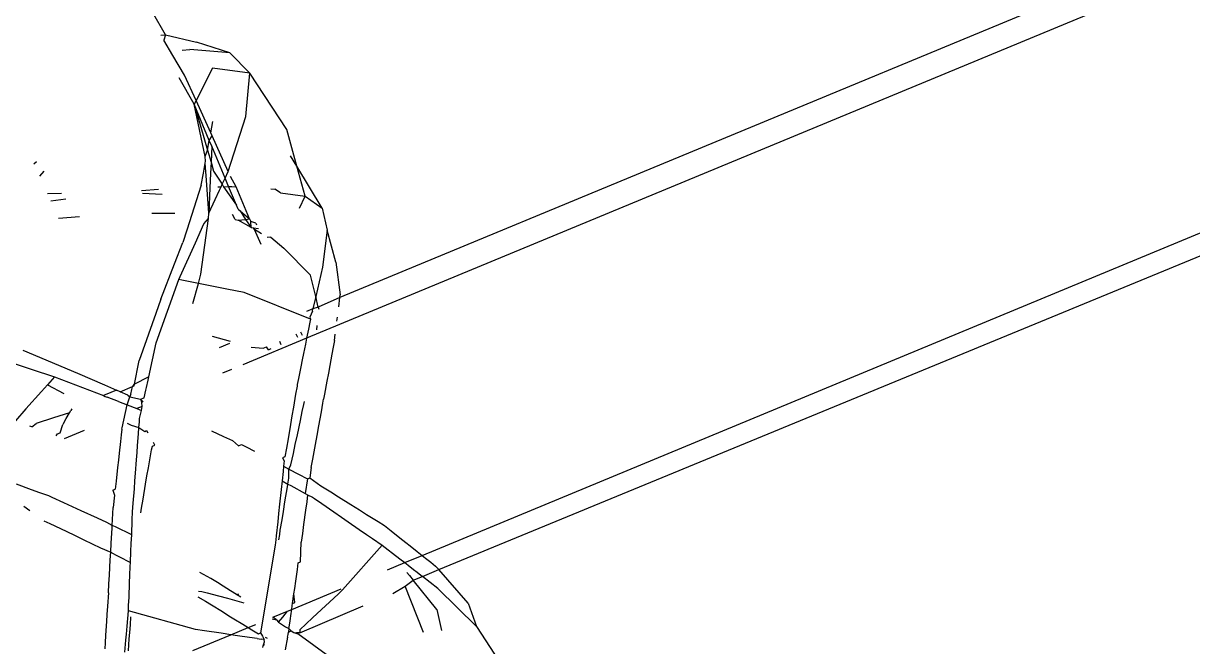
# Model space of a CAD drawing. Header units: inches. Extents: x 3324238 to 135265466, y -1036581 to 20094598.
# Drawn here: x 3354738.958 to 3354739.768, y -519084.669 to -519084.238 of the extents above; entities that cross this region are included whole.
import ezdxf

# ---------------------------------------------------------------- set-up
doc = ezdxf.new("R2010")
doc.units = ezdxf.units.IN
doc.header["$MEASUREMENT"] = 0
doc.layers.add('FURNITURE', color=32, linetype='Continuous', lineweight=13)

msp = doc.modelspace()

# ---------------------------------------------------------------- linework, layer by layer
for p, q in [((3354740.89881, -519083.71435, 0.00267), (3354739.17706, -519084.42767, 0.00267)), ((3354740.90579, -519083.73007, 0.00267), (3354739.15403, -519084.45582, 0.00267)), ((3354739.23402, -519084.60622, 0.00267), (3354740.96805, -519083.88781, 0.00267)), ((3354739.24549, -519084.61607, 0.00267), (3354740.97435, -519083.90379, 0.00267)), ((3354739.0562, -519084.24565, 0.00267), (3354739.04718, -519084.23011, 0.00267)), ((3354739.05291, -519084.24587, 0.00267), (3354739.0562, -519084.24565, 0.00267)), ((3354739.0562, -519084.24565, 0.00267), (3354739.05499, -519084.24936, 0.00267)), ((3354739.06139, -519084.26007, 0.00267), (3354739.05499, -519084.24936, 0.00267)), ((3354739.0562, -519084.24565, 0.00267), (3354739.07764, -519084.2507, 0.00267)), ((3354739.10076, -519084.25824, 0.00267), (3354739.07764, -519084.2507, 0.00267)), ((3354739.06773, -519084.25642, 0.00267), (3354739.07308, -519084.2558, 0.00267)), ((3354739.10076, -519084.25824, 0.00267), (3354739.07308, -519084.2558, 0.00267)), ((3354739.11467, -519084.27221, 0.00267), (3354739.10076, -519084.25824, 0.00267)), ((3354739.06948, -519084.27363, 0.00267), (3354739.06139, -519084.26007, 0.00267)), ((3354739.07605, -519084.29369, 0.00267), (3354739.06565, -519084.27548, 0.00267)), ((3354739.07739, -519084.29109, 0.00267), (3354739.06948, -519084.27363, 0.00267)), ((3354739.08886, -519084.26873, 0.00267), (3354739.07739, -519084.29109, 0.00267)), ((3354739.11467, -519084.27221, 0.00267), (3354739.08886, -519084.26873, 0.00267)), ((3354739.11199, -519084.30237, 0.00267), (3354739.11467, -519084.27221, 0.00267)), ((3354739.14021, -519084.3112, 0.00267), (3354739.11467, -519084.27221, 0.00267)), ((3354739.07739, -519084.29109, 0.00267), (3354739.07605, -519084.29369, 0.00267)), ((3354739.08754, -519084.31352, 0.00267), (3354739.07739, -519084.29109, 0.00267)), ((3354739.08381, -519084.33001, 0.00267), (3354739.07605, -519084.29369, 0.00267)), ((3354739.07605, -519084.29369, 0.00267), (3354739.08536, -519084.32566, 0.00267)), ((3354739.08659, -519084.31882, 0.00267), (3354739.07605, -519084.29369, 0.00267)), ((3354739.08754, -519084.31352, 0.00267), (3354739.08896, -519084.30563, 0.00267)), ((3354739.09963, -519084.34024, 0.00267), (3354739.11199, -519084.30237, 0.00267)), ((3354739.08659, -519084.31882, 0.00267), (3354739.08853, -519084.31572, 0.00267)), ((3354739.08853, -519084.31572, 0.00267), (3354739.08754, -519084.31352, 0.00267)), ((3354739.09963, -519084.34024, 0.00267), (3354739.08853, -519084.31572, 0.00267)), ((3354739.14728, -519084.33657, 0.00267), (3354739.14021, -519084.3112, 0.00267)), ((3354739.08536, -519084.32566, 0.00267), (3354739.08659, -519084.31882, 0.00267)), ((3354739.08824, -519084.32276, 0.00267), (3354739.08659, -519084.31882, 0.00267)), ((3354739.08824, -519084.32276, 0.00267), (3354739.08777, -519084.33395, 0.00267)), ((3354739.0975, -519084.34486, 0.00267), (3354739.08824, -519084.32276, 0.00267)), ((3354739.08381, -519084.33001, 0.00267), (3354739.08536, -519084.32566, 0.00267)), ((3354739.08399, -519084.3333, 0.00267), (3354739.08381, -519084.33001, 0.00267)), ((3354739.08536, -519084.32566, 0.00267), (3354739.08777, -519084.33395, 0.00267)), ((3354739.14728, -519084.33657, 0.00267), (3354739.14295, -519084.32939, 0.00267)), ((3354738.96503, -519084.33498, 0.00267), (3354738.96677, -519084.33338, 0.00267)), ((3354738.97199, -519084.34002, 0.00267), (3354738.96887, -519084.34347, 0.00267)), ((3354739.0825, -519084.34155, 0.00267), (3354739.08374, -519084.33468, 0.00267)), ((3354739.08374, -519084.33468, 0.00267), (3354739.08399, -519084.3333, 0.00267)), ((3354739.0847, -519084.3464, 0.00267), (3354739.08374, -519084.33468, 0.00267)), ((3354739.08777, -519084.33395, 0.00267), (3354739.08745, -519084.34165, 0.00267)), ((3354739.08777, -519084.33395, 0.00267), (3354739.08953, -519084.34, 0.00267)), ((3354739.08953, -519084.34, 0.00267), (3354739.09548, -519084.34923, 0.00267)), ((3354739.0975, -519084.34486, 0.00267), (3354739.09963, -519084.34024, 0.00267)), ((3354739.1648, -519084.36565, 0.00267), (3354739.14728, -519084.33657, 0.00267)), ((3354739.15308, -519084.35739, 0.00267), (3354739.14728, -519084.33657, 0.00267)), ((3354739.08103, -519084.34976, 0.00267), (3354739.0825, -519084.34155, 0.00267)), ((3354739.08629, -519084.36916, 0.00267), (3354739.0847, -519084.3464, 0.00267)), ((3354739.08745, -519084.34165, 0.00267), (3354739.08703, -519084.35155, 0.00267)), ((3354739.09548, -519084.34923, 0.00267), (3354739.0975, -519084.34486, 0.00267)), ((3354739.09998, -519084.35079, 0.00267), (3354739.0975, -519084.34486, 0.00267)), ((3354739.10509, -519084.35093, 0.00267), (3354739.10127, -519084.34387, 0.00267)), ((3354738.98421, -519084.3556, 0.00267), (3354738.9745, -519084.35591, 0.00267)), ((3354739.03955, -519084.35357, 0.00267), (3354739.05139, -519084.35258, 0.00267)), ((3354739.05399, -519084.35637, 0.00267), (3354739.04041, -519084.35547, 0.00267)), ((3354739.08103, -519084.34976, 0.00267), (3354739.07091, -519084.38105, 0.00267)), ((3354739.08703, -519084.35155, 0.00267), (3354739.08629, -519084.36916, 0.00267)), ((3354739.09069, -519084.35963, 0.00267), (3354739.09363, -519084.35325, 0.00267)), ((3354739.0924, -519084.35095, 0.00267), (3354739.09471, -519084.3509, 0.00267)), ((3354739.09363, -519084.35325, 0.00267), (3354739.09471, -519084.3509, 0.00267)), ((3354739.09471, -519084.3509, 0.00267), (3354739.09548, -519084.34923, 0.00267)), ((3354739.09548, -519084.34923, 0.00267), (3354739.09653, -519084.35086, 0.00267)), ((3354739.09653, -519084.35086, 0.00267), (3354739.09998, -519084.35079, 0.00267)), ((3354739.09653, -519084.35086, 0.00267), (3354739.10541, -519084.36375, 0.00267)), ((3354739.09998, -519084.35079, 0.00267), (3354739.10209, -519084.35075, 0.00267)), ((3354739.10541, -519084.36375, 0.00267), (3354739.09998, -519084.35079, 0.00267)), ((3354739.10209, -519084.35075, 0.00267), (3354739.10509, -519084.35093, 0.00267)), ((3354739.11453, -519084.37318, 0.00267), (3354739.10509, -519084.35093, 0.00267)), ((3354739.12915, -519084.35239, 0.00267), (3354739.13197, -519084.35256, 0.00267)), ((3354739.13583, -519084.35514, 0.00267), (3354739.13197, -519084.35256, 0.00267)), ((3354739.13583, -519084.35514, 0.00267), (3354739.15308, -519084.35739, 0.00267)), ((3354738.97668, -519084.36073, 0.00267), (3354738.98715, -519084.35935, 0.00267)), ((3354739.08629, -519084.36916, 0.00267), (3354739.09069, -519084.35963, 0.00267)), ((3354739.10649, -519084.36633, 0.00267), (3354739.10541, -519084.36375, 0.00267)), ((3354739.14907, -519084.36563, 0.00267), (3354739.15308, -519084.35739, 0.00267)), ((3354739.15308, -519084.35739, 0.00267), (3354739.1648, -519084.36565, 0.00267)), ((3354738.98211, -519084.37272, 0.00267), (3354738.99675, -519084.37157, 0.00267)), ((3354739.04666, -519084.36929, 0.00267), (3354739.06281, -519084.36924, 0.00267)), ((3354739.08263, -519084.39815, 0.00267), (3354739.08614, -519084.37283, 0.00267)), ((3354739.08285, -519084.37664, 0.00267), (3354739.08614, -519084.37283, 0.00267)), ((3354739.08614, -519084.37283, 0.00267), (3354739.08629, -519084.36916, 0.00267)), ((3354739.10446, -519084.37358, 0.00267), (3354739.10258, -519084.37005, 0.00267)), ((3354739.10649, -519084.36633, 0.00267), (3354739.10799, -519084.36761, 0.00267)), ((3354739.10799, -519084.36761, 0.00267), (3354739.11453, -519084.37318, 0.00267)), ((3354739.10799, -519084.36761, 0.00267), (3354739.11163, -519084.37347, 0.00267)), ((3354739.1648, -519084.36565, 0.00267), (3354739.16834, -519084.38089, 0.00267)), ((3354739.07091, -519084.38105, 0.00267), (3354739.06818, -519084.38947, 0.00267)), ((3354739.07693, -519084.38983, 0.00267), (3354739.08285, -519084.37664, 0.00267)), ((3354739.10446, -519084.37358, 0.00267), (3354739.10666, -519084.37398, 0.00267)), ((3354739.10666, -519084.37398, 0.00267), (3354739.11163, -519084.37347, 0.00267)), ((3354739.11568, -519084.37911, 0.00267), (3354739.10666, -519084.37398, 0.00267)), ((3354739.11163, -519084.37347, 0.00267), (3354739.11453, -519084.37318, 0.00267)), ((3354739.11163, -519084.37347, 0.00267), (3354739.11568, -519084.37911, 0.00267)), ((3354739.11453, -519084.37318, 0.00267), (3354739.11529, -519084.37486, 0.00267)), ((3354739.11568, -519084.37911, 0.00267), (3354739.11529, -519084.37486, 0.00267)), ((3354739.11876, -519084.37618, 0.00267), (3354739.11529, -519084.37486, 0.00267)), ((3354739.11568, -519084.37911, 0.00267), (3354739.11731, -519084.37932, 0.00267)), ((3354739.11731, -519084.37932, 0.00267), (3354739.12071, -519084.37978, 0.00267)), ((3354739.11783, -519084.38047, 0.00267), (3354739.11731, -519084.37932, 0.00267)), ((3354739.12278, -519084.3836, 0.00267), (3354739.11783, -519084.38047, 0.00267)), ((3354739.12259, -519084.39099, 0.00267), (3354739.11783, -519084.38047, 0.00267)), ((3354739.11876, -519084.37618, 0.00267), (3354739.11937, -519084.3773, 0.00267)), ((3354739.16834, -519084.38089, 0.00267), (3354739.16491, -519084.40666, 0.00267)), ((3354739.17421, -519084.40321, 0.00267), (3354739.16834, -519084.38089, 0.00267)), ((3354739.12925, -519084.38572, 0.00267), (3354739.12663, -519084.38604, 0.00267)), ((3354739.12925, -519084.38572, 0.00267), (3354739.13829, -519084.39342, 0.00267)), ((3354739.06246, -519084.40421, 0.00267), (3354739.06818, -519084.38947, 0.00267)), ((3354739.06648, -519084.41309, 0.00267), (3354739.07693, -519084.38983, 0.00267)), ((3354739.15678, -519084.41217, 0.00267), (3354739.13829, -519084.39342, 0.00267)), ((3354739.05297, -519084.42867, 0.00267), (3354739.06246, -519084.40421, 0.00267)), ((3354739.0808, -519084.41137, 0.00267), (3354739.08263, -519084.39815, 0.00267)), ((3354739.17421, -519084.40321, 0.00267), (3354739.17731, -519084.42573, 0.00267)), ((3354739.06552, -519084.41524, 0.00267), (3354739.06648, -519084.41309, 0.00267)), ((3354739.07903, -519084.4179, 0.00267), (3354739.0808, -519084.41137, 0.00267)), ((3354739.1603, -519084.42688, 0.00267), (3354739.15678, -519084.41217, 0.00267)), ((3354739.16491, -519084.40666, 0.00267), (3354739.1603, -519084.42688, 0.00267)), ((3354739.04982, -519084.45906, 0.00267), (3354739.06552, -519084.41524, 0.00267)), ((3354739.06765, -519084.41566, 0.00267), (3354739.06552, -519084.41524, 0.00267)), ((3354739.07903, -519084.4179, 0.00267), (3354739.06765, -519084.41566, 0.00267)), ((3354739.07526, -519084.43176, 0.00267), (3354739.07903, -519084.4179, 0.00267)), ((3354739.09883, -519084.42179, 0.00267), (3354739.07903, -519084.4179, 0.00267)), ((3354739.05297, -519084.42867, 0.00267), (3354739.04944, -519084.43869, 0.00267)), ((3354739.11071, -519084.42413, 0.00267), (3354739.09883, -519084.42179, 0.00267)), ((3354739.1567, -519084.44265, 0.00267), (3354739.11071, -519084.42413, 0.00267)), ((3354739.1603, -519084.42688, 0.00267), (3354739.15835, -519084.43542, 0.00267)), ((3354739.16209, -519084.43435, 0.00267), (3354739.1603, -519084.42688, 0.00267)), ((3354739.17706, -519084.42767, 0.00267), (3354739.16209, -519084.43435, 0.00267)), ((3354739.17624, -519084.43418, 0.00267), (3354739.17706, -519084.42767, 0.00267)), ((3354739.17706, -519084.42767, 0.00267), (3354739.17731, -519084.42573, 0.00267)), ((3354739.15835, -519084.43542, 0.00267), (3354739.15403, -519084.43721, 0.00267)), ((3354739.15798, -519084.43707, 0.00267), (3354739.15632, -519084.44111, 0.00267)), ((3354739.15798, -519084.43707, 0.00267), (3354739.15835, -519084.43542, 0.00267)), ((3354739.16209, -519084.43435, 0.00267), (3354739.15835, -519084.43542, 0.00267)), ((3354739.16209, -519084.43435, 0.00267), (3354739.16242, -519084.43573, 0.00267)), ((3354739.04944, -519084.43869, 0.00267), (3354739.03793, -519084.47129, 0.00267)), ((3354739.15629, -519084.44468, 0.00267), (3354739.15531, -519084.44952, 0.00267)), ((3354739.1567, -519084.44265, 0.00267), (3354739.15629, -519084.44468, 0.00267)), ((3354739.15632, -519084.44111, 0.00267), (3354739.1567, -519084.44265, 0.00267)), ((3354739.175, -519084.4441, 0.00267), (3354739.17536, -519084.44116, 0.00267)), ((3354739.14801, -519084.45532, 0.00267), (3354739.14681, -519084.45307, 0.00267)), ((3354739.15111, -519084.45402, 0.00267), (3354739.15007, -519084.45171, 0.00267)), ((3354739.15531, -519084.44952, 0.00267), (3354739.15403, -519084.45582, 0.00267)), ((3354739.16098, -519084.44992, 0.00267), (3354739.16128, -519084.44704, 0.00267)), ((3354739.17332, -519084.45743, 0.00267), (3354739.17388, -519084.45295, 0.00267)), ((3354739.04465, -519084.48253, 0.00267), (3354739.04982, -519084.45906, 0.00267)), ((3354739.0886, -519084.45438, 0.00267), (3354739.10102, -519084.45787, 0.00267)), ((3354739.1006, -519084.45935, 0.00267), (3354739.09331, -519084.46237, 0.00267)), ((3354739.15403, -519084.45582, 0.00267), (3354739.10985, -519084.47413, 0.00267)), ((3354739.11558, -519084.46197, 0.00267), (3354739.12397, -519084.46259, 0.00267)), ((3354739.12397, -519084.46259, 0.00267), (3354739.12617, -519084.46167, 0.00267)), ((3354739.12762, -519084.46379, 0.00267), (3354739.12617, -519084.46167, 0.00267)), ((3354739.13516, -519084.45792, 0.00267), (3354739.1362, -519084.46022, 0.00267)), ((3354739.15321, -519084.45986, 0.00267), (3354739.15189, -519084.4664, 0.00267)), ((3354739.15403, -519084.45582, 0.00267), (3354739.15321, -519084.45986, 0.00267)), ((3354739.17249, -519084.46191, 0.00267), (3354739.17158, -519084.46682, 0.00267)), ((3354739.17332, -519084.45743, 0.00267), (3354739.17249, -519084.46191, 0.00267)), ((3354738.95738, -519084.46418, 0.00267), (3354738.99529, -519084.4799, 0.00267)), ((3354739.12762, -519084.46379, 0.00267), (3354739.12953, -519084.463, 0.00267)), ((3354739.15189, -519084.4664, 0.00267), (3354739.15099, -519084.47081, 0.00267)), ((3354739.17158, -519084.46682, 0.00267), (3354739.17012, -519084.47466, 0.00267)), ((3354738.94509, -519084.4712, 0.00267), (3354738.96325, -519084.47716, 0.00267)), ((3354738.96325, -519084.47716, 0.00267), (3354738.97942, -519084.48246, 0.00267)), ((3354739.03463, -519084.4888, 0.00267), (3354739.03793, -519084.47129, 0.00267)), ((3354739.10205, -519084.47736, 0.00267), (3354739.09567, -519084.48, 0.00267)), ((3354739.15, -519084.47571, 0.00267), (3354739.14838, -519084.48372, 0.00267)), ((3354739.15099, -519084.47081, 0.00267), (3354739.15, -519084.47571, 0.00267)), ((3354739.17012, -519084.47466, 0.00267), (3354739.16913, -519084.48003, 0.00267)), ((3354738.97942, -519084.48246, 0.00267), (3354738.97438, -519084.48812, 0.00267)), ((3354738.97942, -519084.48246, 0.00267), (3354739.01318, -519084.49556, 0.00267)), ((3354738.99529, -519084.4799, 0.00267), (3354739.01405, -519084.48812, 0.00267)), ((3354739.04465, -519084.48253, 0.00267), (3354739.0342, -519084.48784, 0.00267)), ((3354739.04304, -519084.48984, 0.00267), (3354739.04413, -519084.48487, 0.00267)), ((3354739.04413, -519084.48487, 0.00267), (3354739.04441, -519084.48361, 0.00267)), ((3354739.04441, -519084.48361, 0.00267), (3354739.04465, -519084.48253, 0.00267)), ((3354739.14838, -519084.48372, 0.00267), (3354739.14755, -519084.48782, 0.00267)), ((3354739.16809, -519084.48561, 0.00267), (3354739.16642, -519084.49461, 0.00267)), ((3354739.16913, -519084.48003, 0.00267), (3354739.16809, -519084.48561, 0.00267)), ((3354738.97029, -519084.49271, 0.00267), (3354738.95957, -519084.50476, 0.00267)), ((3354738.97438, -519084.48812, 0.00267), (3354738.97029, -519084.49271, 0.00267)), ((3354738.97438, -519084.48812, 0.00267), (3354738.98585, -519084.49409, 0.00267)), ((3354739.01826, -519084.49346, 0.00267), (3354739.01318, -519084.49556, 0.00267)), ((3354739.01405, -519084.48812, 0.00267), (3354739.02236, -519084.49176, 0.00267)), ((3354739.02236, -519084.49176, 0.00267), (3354739.01826, -519084.49346, 0.00267)), ((3354739.02485, -519084.49286, 0.00267), (3354739.02236, -519084.49176, 0.00267)), ((3354739.02485, -519084.49286, 0.00267), (3354739.0334, -519084.48931, 0.00267)), ((3354739.03016, -519084.49518, 0.00267), (3354739.02485, -519084.49286, 0.00267)), ((3354739.03213, -519084.49437, 0.00267), (3354739.03164, -519084.49633, 0.00267)), ((3354739.03213, -519084.49437, 0.00267), (3354739.03258, -519084.49257, 0.00267)), ((3354739.03258, -519084.49257, 0.00267), (3354739.0334, -519084.48931, 0.00267)), ((3354739.0342, -519084.48784, 0.00267), (3354739.0334, -519084.48931, 0.00267)), ((3354739.0334, -519084.48931, 0.00267), (3354739.03463, -519084.4888, 0.00267)), ((3354739.04146, -519084.49698, 0.00267), (3354739.04261, -519084.49178, 0.00267)), ((3354739.04261, -519084.49178, 0.00267), (3354739.04304, -519084.48984, 0.00267)), ((3354739.1464, -519084.49455, 0.00267), (3354739.14485, -519084.5036, 0.00267)), ((3354739.14734, -519084.48906, 0.00267), (3354739.1464, -519084.49455, 0.00267)), ((3354739.14755, -519084.48782, 0.00267), (3354739.14734, -519084.48906, 0.00267)), ((3354739.16642, -519084.49461, 0.00267), (3354739.16578, -519084.49809, 0.00267)), ((3354739.01318, -519084.49556, 0.00267), (3354739.01442, -519084.49605, 0.00267)), ((3354739.01442, -519084.49605, 0.00267), (3354739.01583, -519084.49659, 0.00267)), ((3354739.02366, -519084.49963, 0.00267), (3354739.01583, -519084.49659, 0.00267)), ((3354739.02366, -519084.49963, 0.00267), (3354739.02958, -519084.50193, 0.00267)), ((3354739.02625, -519084.51777, 0.00267), (3354739.02958, -519084.50193, 0.00267)), ((3354739.02958, -519084.50193, 0.00267), (3354739.03164, -519084.49633, 0.00267)), ((3354739.02958, -519084.50193, 0.00267), (3354739.03637, -519084.50457, 0.00267)), ((3354739.03016, -519084.49518, 0.00267), (3354739.03164, -519084.49633, 0.00267)), ((3354739.03164, -519084.49633, 0.00267), (3354739.03883, -519084.49808, 0.00267)), ((3354739.03883, -519084.49808, 0.00267), (3354739.04146, -519084.49698, 0.00267)), ((3354739.03883, -519084.49808, 0.00267), (3354739.03983, -519084.50028, 0.00267)), ((3354739.03883, -519084.49808, 0.00267), (3354739.04083, -519084.49986, 0.00267)), ((3354739.04014, -519084.50301, 0.00267), (3354739.03983, -519084.50028, 0.00267)), ((3354739.15099, -519084.50662, 0.00267), (3354739.15205, -519084.50167, 0.00267)), ((3354739.15205, -519084.50167, 0.00267), (3354739.15245, -519084.49969, 0.00267)), ((3354739.16422, -519084.5067, 0.00267), (3354739.16531, -519084.50069, 0.00267)), ((3354739.16531, -519084.50069, 0.00267), (3354739.16578, -519084.49809, 0.00267)), ((3354738.95957, -519084.50476, 0.00267), (3354738.9523, -519084.51293, 0.00267)), ((3354738.98976, -519084.50739, 0.00267), (3354738.97854, -519084.51093, 0.00267)), ((3354738.98752, -519084.51131, 0.00267), (3354738.98976, -519084.50739, 0.00267)), ((3354738.98976, -519084.50739, 0.00267), (3354738.9906, -519084.50593, 0.00267)), ((3354738.99135, -519084.50461, 0.00267), (3354738.9906, -519084.50593, 0.00267)), ((3354739.04014, -519084.50301, 0.00267), (3354739.03637, -519084.50457, 0.00267)), ((3354739.03637, -519084.50457, 0.00267), (3354739.03952, -519084.50579, 0.00267)), ((3354739.03831, -519084.51131, 0.00267), (3354739.03952, -519084.50579, 0.00267)), ((3354739.03952, -519084.50579, 0.00267), (3354739.04014, -519084.50301, 0.00267)), ((3354739.14382, -519084.5096, 0.00267), (3354739.14281, -519084.51553, 0.00267)), ((3354739.14485, -519084.5036, 0.00267), (3354739.14382, -519084.5096, 0.00267)), ((3354739.14971, -519084.51268, 0.00267), (3354739.15099, -519084.50662, 0.00267)), ((3354739.16246, -519084.51651, 0.00267), (3354739.16422, -519084.5067, 0.00267)), ((3354738.9636, -519084.51713, 0.00267), (3354738.96229, -519084.51665, 0.00267)), ((3354738.9636, -519084.51713, 0.00267), (3354738.96658, -519084.51487, 0.00267)), ((3354738.97854, -519084.51093, 0.00267), (3354738.96658, -519084.51487, 0.00267)), ((3354738.98321, -519084.52126, 0.00267), (3354738.98506, -519084.51563, 0.00267)), ((3354738.98634, -519084.51337, 0.00267), (3354738.98506, -519084.51563, 0.00267)), ((3354738.98634, -519084.51337, 0.00267), (3354738.98752, -519084.51131, 0.00267)), ((3354739.02598, -519084.51887, 0.00267), (3354739.02555, -519084.52279, 0.00267)), ((3354739.02598, -519084.51887, 0.00267), (3354739.02625, -519084.51777, 0.00267)), ((3354739.02964, -519084.51472, 0.00267), (3354739.03256, -519084.51605, 0.00267)), ((3354739.03256, -519084.51605, 0.00267), (3354739.03783, -519084.5177, 0.00267)), ((3354739.0375, -519084.5221, 0.00267), (3354739.03783, -519084.5177, 0.00267)), ((3354739.03783, -519084.5177, 0.00267), (3354739.03812, -519084.51374, 0.00267)), ((3354739.03783, -519084.5177, 0.00267), (3354739.04185, -519084.52031, 0.00267)), ((3354739.03812, -519084.51374, 0.00267), (3354739.03831, -519084.51131, 0.00267)), ((3354739.14281, -519084.51553, 0.00267), (3354739.14111, -519084.52541, 0.00267)), ((3354739.14758, -519084.52271, 0.00267), (3354739.14971, -519084.51268, 0.00267)), ((3354739.16127, -519084.52307, 0.00267), (3354739.16246, -519084.51651, 0.00267)), ((3354738.98059, -519084.52345, 0.00267), (3354738.98141, -519084.52201, 0.00267)), ((3354738.98141, -519084.52201, 0.00267), (3354738.98321, -519084.52126, 0.00267)), ((3354738.99998, -519084.51965, 0.00267), (3354738.98598, -519084.52545, 0.00267)), ((3354739.02555, -519084.52279, 0.00267), (3354739.02506, -519084.52723, 0.00267)), ((3354739.0369, -519084.53015, 0.00267), (3354739.0375, -519084.5221, 0.00267)), ((3354739.04185, -519084.52031, 0.00267), (3354739.04315, -519084.51977, 0.00267)), ((3354739.04315, -519084.51977, 0.00267), (3354739.04402, -519084.5213, 0.00267)), ((3354739.08808, -519084.52004, 0.00267), (3354739.09638, -519084.5238, 0.00267)), ((3354739.09638, -519084.5238, 0.00267), (3354739.10267, -519084.52664, 0.00267)), ((3354739.10267, -519084.52664, 0.00267), (3354739.10684, -519084.53034, 0.00267)), ((3354739.14111, -519084.52541, 0.00267), (3354739.14001, -519084.53188, 0.00267)), ((3354739.14618, -519084.52932, 0.00267), (3354739.14758, -519084.52271, 0.00267)), ((3354739.16015, -519084.52929, 0.00267), (3354739.16127, -519084.52307, 0.00267)), ((3354739.02506, -519084.52723, 0.00267), (3354739.02415, -519084.53546, 0.00267)), ((3354739.03617, -519084.53996, 0.00267), (3354739.03654, -519084.53496, 0.00267)), ((3354739.03654, -519084.53496, 0.00267), (3354739.0369, -519084.53015, 0.00267)), ((3354739.04598, -519084.53592, 0.00267), (3354739.04647, -519084.53306, 0.00267)), ((3354739.04647, -519084.53306, 0.00267), (3354739.04714, -519084.53057, 0.00267)), ((3354739.04714, -519084.53057, 0.00267), (3354739.0489, -519084.52984, 0.00267)), ((3354739.0489, -519084.52984, 0.00267), (3354739.04784, -519084.52797, 0.00267)), ((3354739.10684, -519084.53034, 0.00267), (3354739.10893, -519084.52948, 0.00267)), ((3354739.10893, -519084.52948, 0.00267), (3354739.11214, -519084.53093, 0.00267)), ((3354739.11214, -519084.53093, 0.00267), (3354739.11799, -519084.53399, 0.00267)), ((3354739.14001, -519084.53188, 0.00267), (3354739.13896, -519084.53802, 0.00267)), ((3354739.14485, -519084.53559, 0.00267), (3354739.14618, -519084.52932, 0.00267)), ((3354739.1583, -519084.53955, 0.00267), (3354739.16015, -519084.52929, 0.00267)), ((3354739.02361, -519084.54031, 0.00267), (3354739.02306, -519084.54537, 0.00267)), ((3354739.02415, -519084.53546, 0.00267), (3354739.02361, -519084.54031, 0.00267)), ((3354739.03548, -519084.54918, 0.00267), (3354739.03617, -519084.53996, 0.00267)), ((3354739.04437, -519084.54548, 0.00267), (3354739.04598, -519084.53592, 0.00267)), ((3354739.13896, -519084.53802, 0.00267), (3354739.13734, -519084.53868, 0.00267)), ((3354739.13734, -519084.53868, 0.00267), (3354739.1385, -519084.54069, 0.00267)), ((3354739.1385, -519084.54069, 0.00267), (3354739.13809, -519084.5445, 0.00267)), ((3354739.14318, -519084.54344, 0.00267), (3354739.14485, -519084.53559, 0.00267)), ((3354739.15725, -519084.54538, 0.00267), (3354739.1583, -519084.53955, 0.00267)), ((3354739.02306, -519084.54537, 0.00267), (3354739.02202, -519084.55479, 0.00267)), ((3354739.03507, -519084.55465, 0.00267), (3354739.03548, -519084.54918, 0.00267)), ((3354739.04245, -519084.55686, 0.00267), (3354739.0434, -519084.5512, 0.00267)), ((3354739.0434, -519084.5512, 0.00267), (3354739.04437, -519084.54548, 0.00267)), ((3354739.1377, -519084.54814, 0.00267), (3354739.137, -519084.55466, 0.00267)), ((3354739.13809, -519084.5445, 0.00267), (3354739.1377, -519084.54814, 0.00267)), ((3354739.13809, -519084.5445, 0.00267), (3354739.14179, -519084.54644, 0.00267)), ((3354739.14167, -519084.55272, 0.00267), (3354739.14179, -519084.54644, 0.00267)), ((3354739.14179, -519084.54644, 0.00267), (3354739.14318, -519084.54344, 0.00267)), ((3354739.14179, -519084.54644, 0.00267), (3354739.14845, -519084.54992, 0.00267)), ((3354739.14845, -519084.54992, 0.00267), (3354739.15455, -519084.55311, 0.00267)), ((3354739.15725, -519084.54538, 0.00267), (3354739.15631, -519084.55239, 0.00267)), ((3354738.96342, -519084.56075, 0.00267), (3354738.95312, -519084.55689, 0.00267)), ((3354739.02202, -519084.55479, 0.00267), (3354739.02141, -519084.56031, 0.00267)), ((3354739.03467, -519084.56006, 0.00267), (3354739.03507, -519084.55465, 0.00267)), ((3354739.04069, -519084.56728, 0.00267), (3354739.04245, -519084.55686, 0.00267)), ((3354739.137, -519084.55466, 0.00267), (3354739.13637, -519084.5606, 0.00267)), ((3354739.137, -519084.55466, 0.00267), (3354739.141, -519084.55681, 0.00267)), ((3354739.13899, -519084.56916, 0.00267), (3354739.14068, -519084.55882, 0.00267)), ((3354739.14068, -519084.55882, 0.00267), (3354739.141, -519084.55681, 0.00267)), ((3354739.141, -519084.55681, 0.00267), (3354739.14167, -519084.55272, 0.00267)), ((3354739.141, -519084.55681, 0.00267), (3354739.14299, -519084.55787, 0.00267)), ((3354739.14299, -519084.55787, 0.00267), (3354739.15307, -519084.56328, 0.00267)), ((3354739.15455, -519084.55311, 0.00267), (3354739.15307, -519084.56328, 0.00267)), ((3354739.15455, -519084.55311, 0.00267), (3354739.15631, -519084.55239, 0.00267)), ((3354739.15631, -519084.55239, 0.00267), (3354739.16395, -519084.55802, 0.00267)), ((3354739.16395, -519084.55802, 0.00267), (3354739.17068, -519084.56224, 0.00267)), ((3354738.96913, -519084.56288, 0.00267), (3354738.96342, -519084.56075, 0.00267)), ((3354738.97539, -519084.56501, 0.00267), (3354738.96913, -519084.56288, 0.00267)), ((3354738.97775, -519084.56611, 0.00267), (3354738.97539, -519084.56501, 0.00267)), ((3354738.98589, -519084.56985, 0.00267), (3354738.97775, -519084.56611, 0.00267)), ((3354739.01968, -519084.56103, 0.00267), (3354739.02141, -519084.56031, 0.00267)), ((3354739.01968, -519084.56103, 0.00267), (3354739.02096, -519084.56442, 0.00267)), ((3354739.02096, -519084.56442, 0.00267), (3354739.02002, -519084.57298, 0.00267)), ((3354739.03392, -519084.57011, 0.00267), (3354739.03467, -519084.56006, 0.00267)), ((3354739.03964, -519084.57346, 0.00267), (3354739.04069, -519084.56728, 0.00267)), ((3354739.13637, -519084.5606, 0.00267), (3354739.13529, -519084.5707, 0.00267)), ((3354739.15307, -519084.56328, 0.00267), (3354739.15472, -519084.56417, 0.00267)), ((3354739.15472, -519084.56417, 0.00267), (3354739.15405, -519084.56913, 0.00267)), ((3354739.15472, -519084.56417, 0.00267), (3354739.15803, -519084.56595, 0.00267)), ((3354739.15803, -519084.56595, 0.00267), (3354739.15942, -519084.5669, 0.00267)), ((3354739.15942, -519084.5669, 0.00267), (3354739.16443, -519084.57034, 0.00267)), ((3354739.17068, -519084.56224, 0.00267), (3354739.176, -519084.56557, 0.00267)), ((3354739.176, -519084.56557, 0.00267), (3354739.18473, -519084.57104, 0.00267)), ((3354738.95817, -519084.5721, 0.00267), (3354738.9623, -519084.57507, 0.00267)), ((3354738.99181, -519084.57257, 0.00267), (3354738.98589, -519084.56985, 0.00267)), ((3354738.9977, -519084.57529, 0.00267), (3354738.99181, -519084.57257, 0.00267)), ((3354739.00902, -519084.58049, 0.00267), (3354738.9977, -519084.57529, 0.00267)), ((3354739.0193, -519084.58557, 0.00267), (3354739.02002, -519084.57298, 0.00267)), ((3354739.03348, -519084.57602, 0.00267), (3354739.03392, -519084.57011, 0.00267)), ((3354739.0391, -519084.57668, 0.00267), (3354739.03964, -519084.57346, 0.00267)), ((3354739.13529, -519084.5707, 0.00267), (3354739.13459, -519084.57719, 0.00267)), ((3354739.13791, -519084.57581, 0.00267), (3354739.13899, -519084.56916, 0.00267)), ((3354739.15327, -519084.57493, 0.00267), (3354739.15195, -519084.58471, 0.00267)), ((3354739.15405, -519084.56913, 0.00267), (3354739.15327, -519084.57493, 0.00267)), ((3354739.16443, -519084.57034, 0.00267), (3354739.17275, -519084.57604, 0.00267)), ((3354739.18473, -519084.57104, 0.00267), (3354739.19057, -519084.5747, 0.00267)), ((3354739.19057, -519084.5747, 0.00267), (3354739.1955, -519084.57779, 0.00267)), ((3354738.97196, -519084.58224, 0.00267), (3354738.97608, -519084.58419, 0.00267)), ((3354739.01549, -519084.58347, 0.00267), (3354739.00902, -519084.58049, 0.00267)), ((3354739.0193, -519084.58557, 0.00267), (3354739.01549, -519084.58347, 0.00267)), ((3354739.0328, -519084.5919, 0.00267), (3354739.03324, -519084.58155, 0.00267)), ((3354739.03324, -519084.58155, 0.00267), (3354739.03348, -519084.57602, 0.00267)), ((3354739.13398, -519084.58287, 0.00267), (3354739.13294, -519084.59264, 0.00267)), ((3354739.13459, -519084.57719, 0.00267), (3354739.13398, -519084.58287, 0.00267)), ((3354739.13579, -519084.58881, 0.00267), (3354739.13696, -519084.58165, 0.00267)), ((3354739.13696, -519084.58165, 0.00267), (3354739.13791, -519084.57581, 0.00267)), ((3354739.17275, -519084.57604, 0.00267), (3354739.17824, -519084.57981, 0.00267)), ((3354739.17824, -519084.57981, 0.00267), (3354739.18288, -519084.58299, 0.00267)), ((3354739.18288, -519084.58299, 0.00267), (3354739.1905, -519084.58821, 0.00267)), ((3354739.1955, -519084.57779, 0.00267), (3354739.20349, -519084.5828, 0.00267)), ((3354739.20349, -519084.5828, 0.00267), (3354739.20791, -519084.58556, 0.00267)), ((3354738.97608, -519084.58419, 0.00267), (3354738.98735, -519084.58953, 0.00267)), ((3354738.98735, -519084.58953, 0.00267), (3354738.99366, -519084.59251, 0.00267)), ((3354739.01861, -519084.59782, 0.00267), (3354739.0192, -519084.58733, 0.00267)), ((3354739.0192, -519084.58733, 0.00267), (3354739.0193, -519084.58557, 0.00267)), ((3354739.02167, -519084.58631, 0.00267), (3354739.0193, -519084.58557, 0.00267)), ((3354739.0328, -519084.5919, 0.00267), (3354739.02167, -519084.58631, 0.00267)), ((3354739.13479, -519084.5954, 0.00267), (3354739.13536, -519084.59163, 0.00267)), ((3354739.13536, -519084.59163, 0.00267), (3354739.13579, -519084.58881, 0.00267)), ((3354739.1511, -519084.59105, 0.00267), (3354739.1503, -519084.59694, 0.00267)), ((3354739.15195, -519084.58471, 0.00267), (3354739.1511, -519084.59105, 0.00267)), ((3354739.1905, -519084.58821, 0.00267), (3354739.19559, -519084.5917, 0.00267)), ((3354739.19559, -519084.5917, 0.00267), (3354739.19968, -519084.5945, 0.00267)), ((3354739.20791, -519084.58556, 0.00267), (3354739.21251, -519084.58921, 0.00267)), ((3354739.21251, -519084.58921, 0.00267), (3354739.21853, -519084.59396, 0.00267)), ((3354738.99366, -519084.59251, 0.00267), (3354738.99967, -519084.59536, 0.00267)), ((3354738.99967, -519084.59536, 0.00267), (3354739.01131, -519084.60086, 0.00267)), ((3354739.01826, -519084.60385, 0.00267), (3354739.01861, -519084.59782, 0.00267)), ((3354739.03231, -519084.60344, 0.00267), (3354739.03254, -519084.59794, 0.00267)), ((3354739.03254, -519084.59794, 0.00267), (3354739.0328, -519084.5919, 0.00267)), ((3354739.13225, -519084.59907, 0.00267), (3354739.12211, -519084.6599, 0.00267)), ((3354739.13265, -519084.59531, 0.00267), (3354739.13225, -519084.59907, 0.00267)), ((3354739.13294, -519084.59264, 0.00267), (3354739.13265, -519084.59531, 0.00267)), ((3354739.14983, -519084.61066, 0.00267), (3354739.1503, -519084.59694, 0.00267)), ((3354739.20632, -519084.59905, 0.00267), (3354739.17893, -519084.63015, 0.00267)), ((3354739.19968, -519084.5945, 0.00267), (3354739.20632, -519084.59905, 0.00267)), ((3354739.20632, -519084.59905, 0.00267), (3354739.21044, -519084.60227, 0.00267)), ((3354739.21853, -519084.59396, 0.00267), (3354739.22264, -519084.59721, 0.00267)), ((3354739.22264, -519084.59721, 0.00267), (3354739.22572, -519084.59966, 0.00267)), ((3354739.22572, -519084.59966, 0.00267), (3354739.23064, -519084.60354, 0.00267)), ((3354739.01131, -519084.60086, 0.00267), (3354739.01826, -519084.60385, 0.00267)), ((3354739.01795, -519084.60935, 0.00267), (3354739.01826, -519084.60385, 0.00267)), ((3354739.01826, -519084.60385, 0.00267), (3354739.02163, -519084.60575, 0.00267)), ((3354739.02163, -519084.60575, 0.00267), (3354739.02387, -519084.60692, 0.00267)), ((3354739.02387, -519084.60692, 0.00267), (3354739.03198, -519084.61114, 0.00267)), ((3354739.03198, -519084.61114, 0.00267), (3354739.03231, -519084.60344, 0.00267)), ((3354739.21044, -519084.60227, 0.00267), (3354739.21354, -519084.60468, 0.00267)), ((3354739.21354, -519084.60468, 0.00267), (3354739.21854, -519084.60858, 0.00267)), ((3354739.22194, -519084.61122, 0.00267), (3354739.23402, -519084.60622, 0.00267)), ((3354739.23064, -519084.60354, 0.00267), (3354739.23402, -519084.60622, 0.00267)), ((3354739.23402, -519084.60622, 0.00267), (3354739.23632, -519084.60804, 0.00267)), ((3354739.23632, -519084.60804, 0.00267), (3354739.23996, -519084.61092, 0.00267)), ((3354739.01735, -519084.61989, 0.00267), (3354739.01795, -519084.60935, 0.00267)), ((3354739.0316, -519084.61986, 0.00267), (3354739.03186, -519084.61384, 0.00267)), ((3354739.03186, -519084.61384, 0.00267), (3354739.03198, -519084.61114, 0.00267)), ((3354739.14646, -519084.62398, 0.00267), (3354739.1476, -519084.61597, 0.00267)), ((3354739.1476, -519084.61597, 0.00267), (3354739.14826, -519084.6113, 0.00267)), ((3354739.14826, -519084.6113, 0.00267), (3354739.14983, -519084.61066, 0.00267)), ((3354739.21004, -519084.61615, 0.00267), (3354739.22194, -519084.61122, 0.00267)), ((3354739.21854, -519084.60858, 0.00267), (3354739.22194, -519084.61122, 0.00267)), ((3354739.22194, -519084.61122, 0.00267), (3354739.22425, -519084.61302, 0.00267)), ((3354739.22425, -519084.61302, 0.00267), (3354739.22795, -519084.61591, 0.00267)), ((3354739.22795, -519084.61591, 0.00267), (3354739.23048, -519084.61788, 0.00267)), ((3354739.23418, -519084.62076, 0.00267), (3354739.24549, -519084.61607, 0.00267)), ((3354739.23996, -519084.61092, 0.00267), (3354739.2433, -519084.61356, 0.00267)), ((3354739.2433, -519084.61356, 0.00267), (3354739.24549, -519084.61607, 0.00267)), ((3354739.26586, -519084.63938, 0.00267), (3354739.24549, -519084.61607, 0.00267)), ((3354739.01701, -519084.6259, 0.00267), (3354739.01735, -519084.61989, 0.00267)), ((3354739.03138, -519084.62513, 0.00267), (3354739.0316, -519084.61986, 0.00267)), ((3354739.08255, -519084.61945, 0.00267), (3354739.07996, -519084.61799, 0.00267)), ((3354739.08755, -519084.62227, 0.00267), (3354739.08255, -519084.61945, 0.00267)), ((3354739.09236, -519084.62498, 0.00267), (3354739.08755, -519084.62227, 0.00267)), ((3354739.14574, -519084.62907, 0.00267), (3354739.14646, -519084.62398, 0.00267)), ((3354739.22233, -519084.62753, 0.00267), (3354739.22786, -519084.62339, 0.00267)), ((3354739.22344, -519084.61794, 0.00267), (3354739.22518, -519084.62008, 0.00267)), ((3354739.22518, -519084.62008, 0.00267), (3354739.22786, -519084.62339, 0.00267)), ((3354739.22786, -519084.62339, 0.00267), (3354739.23418, -519084.62076, 0.00267)), ((3354739.24422, -519084.64357, 0.00267), (3354739.22786, -519084.62339, 0.00267)), ((3354739.23048, -519084.61788, 0.00267), (3354739.23418, -519084.62076, 0.00267)), ((3354739.24485, -519084.62908, 0.00267), (3354739.23418, -519084.62076, 0.00267)), ((3354739.01666, -519084.6322, 0.00267), (3354739.01605, -519084.64138, 0.00267)), ((3354739.01666, -519084.6322, 0.00267), (3354739.01701, -519084.6259, 0.00267)), ((3354739.03095, -519084.63517, 0.00267), (3354739.03138, -519084.62513, 0.00267)), ((3354739.07903, -519084.63088, 0.00267), (3354739.08136, -519084.63113, 0.00267)), ((3354739.08136, -519084.63113, 0.00267), (3354739.08511, -519084.63214, 0.00267)), ((3354739.08511, -519084.63214, 0.00267), (3354739.09291, -519084.63424, 0.00267)), ((3354739.09628, -519084.62748, 0.00267), (3354739.09236, -519084.62498, 0.00267)), ((3354739.10137, -519084.63073, 0.00267), (3354739.09628, -519084.62748, 0.00267)), ((3354739.10546, -519084.63334, 0.00267), (3354739.10137, -519084.63073, 0.00267)), ((3354739.14367, -519084.64365, 0.00267), (3354739.17791, -519084.62946, 0.00267)), ((3354739.1452, -519084.63289, 0.00267), (3354739.14574, -519084.62907, 0.00267)), ((3354739.17893, -519084.63015, 0.00267), (3354739.17584, -519084.63302, 0.00267)), ((3354739.21362, -519084.63263, 0.00267), (3354739.22233, -519084.62753, 0.00267)), ((3354739.23501, -519084.65966, 0.00267), (3354739.22233, -519084.62753, 0.00267)), ((3354739.24485, -519084.62908, 0.00267), (3354739.27168, -519084.6555, 0.00267)), ((3354739.03071, -519084.64093, 0.00267), (3354739.03095, -519084.63517, 0.00267)), ((3354739.07875, -519084.63479, 0.00267), (3354739.08392, -519084.63796, 0.00267)), ((3354739.08392, -519084.63796, 0.00267), (3354739.08807, -519084.64052, 0.00267)), ((3354739.09291, -519084.63424, 0.00267), (3354739.0992, -519084.63593, 0.00267)), ((3354739.0992, -519084.63593, 0.00267), (3354739.11049, -519084.63896, 0.00267)), ((3354739.10546, -519084.63334, 0.00267), (3354739.10701, -519084.63271, 0.00267)), ((3354739.10841, -519084.63523, 0.00267), (3354739.10546, -519084.63334, 0.00267)), ((3354739.14405, -519084.64096, 0.00267), (3354739.14426, -519084.63949, 0.00267)), ((3354739.14426, -519084.63949, 0.00267), (3354739.1452, -519084.63289, 0.00267)), ((3354739.14426, -519084.63949, 0.00267), (3354739.14582, -519084.63884, 0.00267)), ((3354739.14582, -519084.63884, 0.00267), (3354739.1452, -519084.63289, 0.00267)), ((3354739.17584, -519084.63302, 0.00267), (3354739.16702, -519084.64123, 0.00267)), ((3354739.26586, -519084.63938, 0.00267), (3354739.27168, -519084.6555, 0.00267)), ((3354739.01567, -519084.64715, 0.00267), (3354739.01535, -519084.65202, 0.00267)), ((3354739.01605, -519084.64138, 0.00267), (3354739.01567, -519084.64715, 0.00267)), ((3354739.02961, -519084.65527, 0.00267), (3354739.03055, -519084.6446, 0.00267)), ((3354739.03055, -519084.6446, 0.00267), (3354739.03071, -519084.64093, 0.00267)), ((3354739.07712, -519084.6575, 0.00267), (3354739.03055, -519084.6446, 0.00267)), ((3354739.08807, -519084.64052, 0.00267), (3354739.09562, -519084.64516, 0.00267)), ((3354739.09562, -519084.64516, 0.00267), (3354739.10017, -519084.64795, 0.00267)), ((3354739.10017, -519084.64795, 0.00267), (3354739.10359, -519084.65006, 0.00267)), ((3354739.13055, -519084.64909, 0.00267), (3354739.14083, -519084.64483, 0.00267)), ((3354739.13745, -519084.64888, 0.00267), (3354739.14083, -519084.64483, 0.00267)), ((3354739.14083, -519084.64483, 0.00267), (3354739.14367, -519084.64365, 0.00267)), ((3354739.14257, -519084.6514, 0.00267), (3354739.14327, -519084.64648, 0.00267)), ((3354739.14327, -519084.64648, 0.00267), (3354739.14367, -519084.64365, 0.00267)), ((3354739.14367, -519084.64365, 0.00267), (3354739.14405, -519084.64096, 0.00267)), ((3354739.14926, -519084.65992, 0.00267), (3354739.19326, -519084.64108, 0.00267)), ((3354739.15816, -519084.64949, 0.00267), (3354739.16134, -519084.64652, 0.00267)), ((3354739.16702, -519084.64123, 0.00267), (3354739.16134, -519084.64652, 0.00267)), ((3354739.24422, -519084.64357, 0.00267), (3354739.24737, -519084.65826, 0.00267)), ((3354739.01535, -519084.65202, 0.00267), (3354739.01472, -519084.66147, 0.00267)), ((3354739.02914, -519084.66065, 0.00267), (3354739.02961, -519084.65527, 0.00267)), ((3354739.03147, -519084.65969, 0.00267), (3354739.03188, -519084.65432, 0.00267)), ((3354739.03188, -519084.65432, 0.00267), (3354739.03231, -519084.64871, 0.00267)), ((3354739.10151, -519084.66112, 0.00267), (3354739.1135, -519084.65615, 0.00267)), ((3354739.10359, -519084.65006, 0.00267), (3354739.10975, -519084.65384, 0.00267)), ((3354739.10975, -519084.65384, 0.00267), (3354739.1135, -519084.65615, 0.00267)), ((3354739.1135, -519084.65615, 0.00267), (3354739.11881, -519084.65395, 0.00267)), ((3354739.1135, -519084.65615, 0.00267), (3354739.11606, -519084.65772, 0.00267)), ((3354739.13019, -519084.65004, 0.00267), (3354739.13303, -519084.65071, 0.00267)), ((3354739.13303, -519084.65071, 0.00267), (3354739.13055, -519084.64909, 0.00267)), ((3354739.13303, -519084.65071, 0.00267), (3354739.13455, -519084.65236, 0.00267)), ((3354739.13455, -519084.65236, 0.00267), (3354739.13745, -519084.64888, 0.00267)), ((3354739.13455, -519084.65236, 0.00267), (3354739.13669, -519084.65384, 0.00267)), ((3354739.13669, -519084.65384, 0.00267), (3354739.13933, -519084.65564, 0.00267)), ((3354739.13933, -519084.65564, 0.00267), (3354739.14179, -519084.65685, 0.00267)), ((3354739.14179, -519084.65685, 0.00267), (3354739.14213, -519084.65448, 0.00267)), ((3354739.14213, -519084.65448, 0.00267), (3354739.14257, -519084.6514, 0.00267)), ((3354739.14921, -519084.65783, 0.00267), (3354739.15816, -519084.64949, 0.00267)), ((3354739.27168, -519084.6555, 0.00267), (3354739.2842, -519084.67468, 0.00267)), ((3354739.01472, -519084.66147, 0.00267), (3354739.01438, -519084.66676, 0.00267)), ((3354739.02876, -519084.66497, 0.00267), (3354739.02914, -519084.66065, 0.00267)), ((3354739.03051, -519084.67227, 0.00267), (3354739.03114, -519084.66399, 0.00267)), ((3354739.03114, -519084.66399, 0.00267), (3354739.03147, -519084.65969, 0.00267)), ((3354739.07519, -519084.67202, 0.00267), (3354739.10151, -519084.66112, 0.00267)), ((3354739.08332, -519084.65842, 0.00267), (3354739.07712, -519084.6575, 0.00267)), ((3354739.0947, -519084.66011, 0.00267), (3354739.08332, -519084.65842, 0.00267)), ((3354739.10151, -519084.66112, 0.00267), (3354739.0947, -519084.66011, 0.00267)), ((3354739.10616, -519084.6618, 0.00267), (3354739.10151, -519084.66112, 0.00267)), ((3354739.11454, -519084.66305, 0.00267), (3354739.10616, -519084.6618, 0.00267)), ((3354739.11964, -519084.6638, 0.00267), (3354739.11454, -519084.66305, 0.00267)), ((3354739.11606, -519084.65772, 0.00267), (3354739.12061, -519084.66052, 0.00267)), ((3354739.11964, -519084.6638, 0.00267), (3354739.12252, -519084.66423, 0.00267)), ((3354739.12061, -519084.66052, 0.00267), (3354739.12211, -519084.6599, 0.00267)), ((3354739.12211, -519084.6599, 0.00267), (3354739.12341, -519084.66224, 0.00267)), ((3354739.12469, -519084.66455, 0.00267), (3354739.12252, -519084.66423, 0.00267)), ((3354739.12341, -519084.66224, 0.00267), (3354739.12469, -519084.66455, 0.00267)), ((3354739.12479, -519084.66617, 0.00267), (3354739.12469, -519084.66455, 0.00267)), ((3354739.12479, -519084.66617, 0.00267), (3354739.12469, -519084.66455, 0.00267)), ((3354739.12536, -519084.66279, 0.00267), (3354739.12677, -519084.66362, 0.00267)), ((3354739.14069, -519084.66287, 0.00267), (3354739.13908, -519084.67167, 0.00267)), ((3354739.14069, -519084.66287, 0.00267), (3354739.14133, -519084.66109, 0.00267)), ((3354739.14133, -519084.66109, 0.00267), (3354739.14135, -519084.6593, 0.00267)), ((3354739.14179, -519084.65685, 0.00267), (3354739.14135, -519084.6593, 0.00267)), ((3354739.14135, -519084.6593, 0.00267), (3354739.14341, -519084.65844, 0.00267)), ((3354739.14179, -519084.65685, 0.00267), (3354739.14341, -519084.65844, 0.00267)), ((3354739.14341, -519084.65844, 0.00267), (3354739.14504, -519084.65956, 0.00267)), ((3354739.14504, -519084.65956, 0.00267), (3354739.14787, -519084.6605, 0.00267)), ((3354739.14504, -519084.65956, 0.00267), (3354739.14701, -519084.65987, 0.00267)), ((3354739.14787, -519084.6605, 0.00267), (3354739.14701, -519084.65987, 0.00267)), ((3354739.14926, -519084.65992, 0.00267), (3354739.14701, -519084.65987, 0.00267)), ((3354739.17009, -519084.67673, 0.00267), (3354739.14787, -519084.6605, 0.00267)), ((3354739.14921, -519084.65783, 0.00267), (3354739.14926, -519084.65992, 0.00267)), ((3354739.01438, -519084.66676, 0.00267), (3354739.0141, -519084.67102, 0.00267)), ((3354739.02803, -519084.6733, 0.00267), (3354739.02876, -519084.66497, 0.00267)), ((3354739.12376, -519084.66989, 0.00267), (3354739.12394, -519084.66884, 0.00267)), ((3354739.12394, -519084.66884, 0.00267), (3354739.12479, -519084.66617, 0.00267)), ((3354739.12394, -519084.66884, 0.00267), (3354739.12489, -519084.6679, 0.00267))]:
    msp.add_line(p, q)
at = {"layer": 'FURNITURE', "lineweight": 30}
msp.add_arc((3354732.75313, -519086.61744, 0.00267), 12.0161, 2.966283, 177.033717, dxfattribs=at)

doc.saveas('drawing.dxf')
